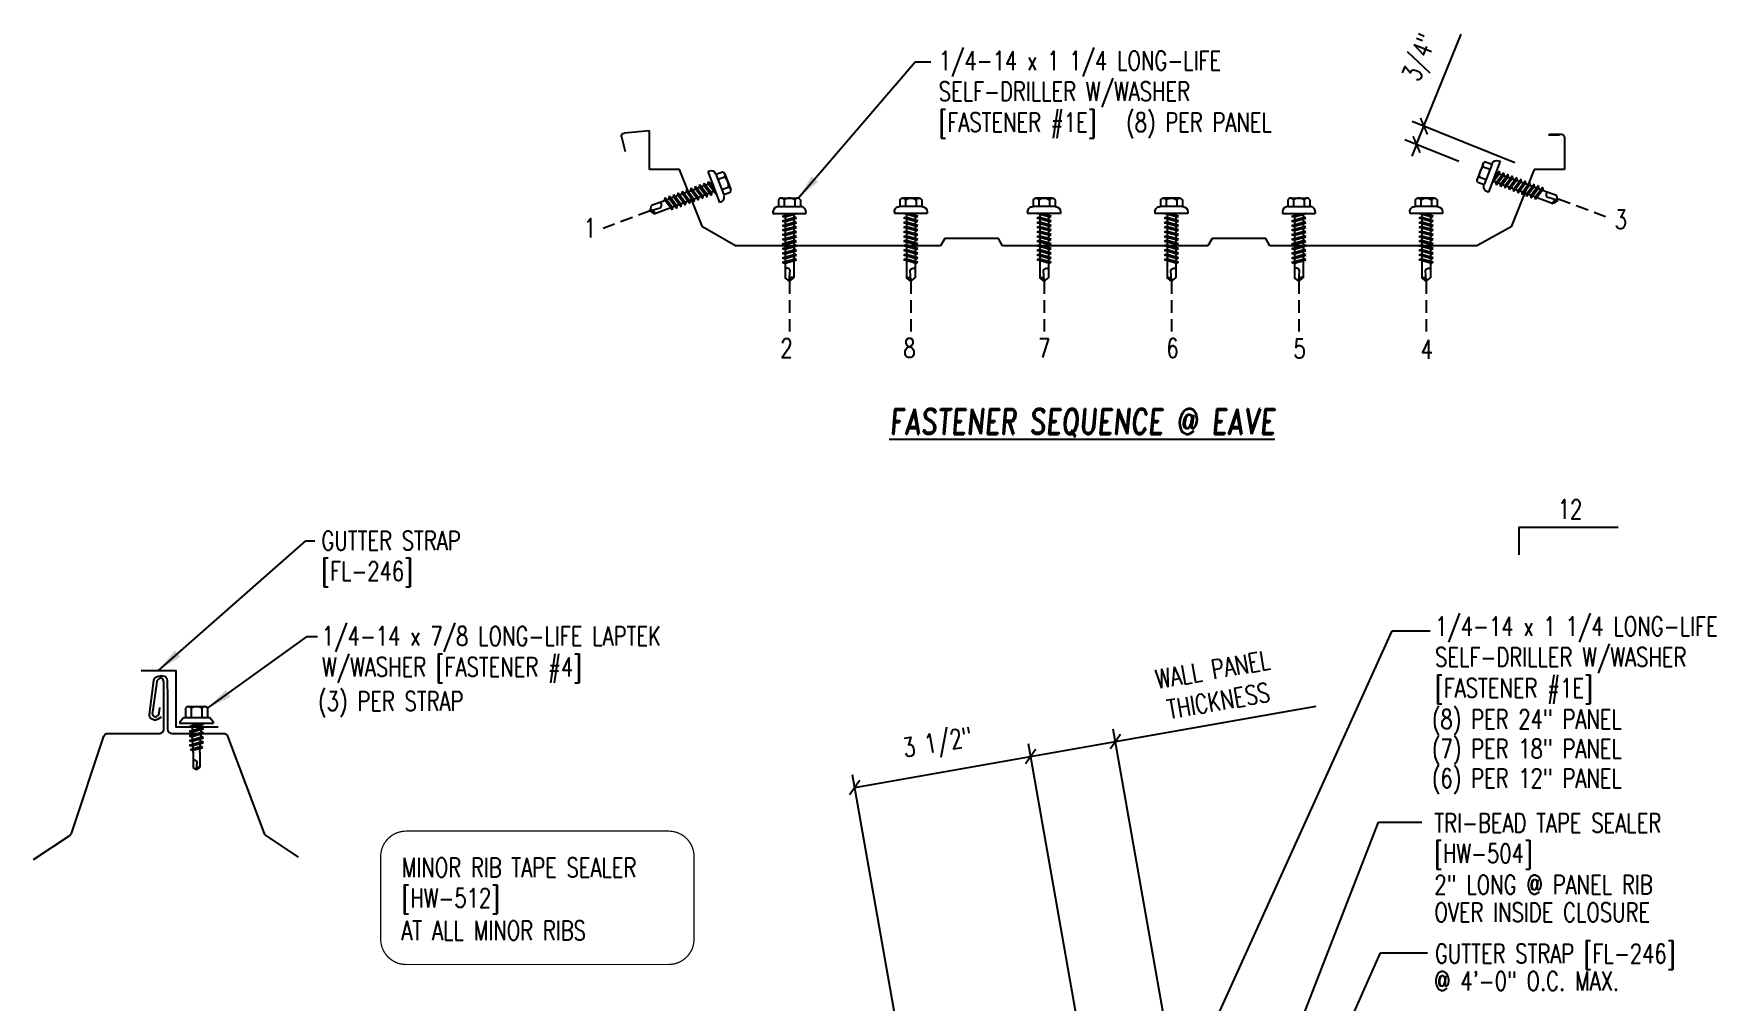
# Model space of a CAD drawing. Header units: inches. Extents: x 0.5 to 41.1, y 60.2 to 108.6.
# Drawn here: x 0.46 to 33.56, y 89.56 to 108.61 of the extents above; entities that cross this region are included whole.
import ezdxf
from ezdxf.enums import TextEntityAlignment as Align

# ---------------------------------------------------------------- set-up
doc = ezdxf.new("R2010")
doc.units = ezdxf.units.IN
doc.header["$MEASUREMENT"] = 0
doc.linetypes.add('HIDDEN', pattern=[0.375, 0.25, -0.125])
for name, color, linetype in [('ANNOBJ', 7, 'Continuous'), ('DIM', 7, 'Continuous'), ('FASTENER', 9, 'Continuous'), ('LABEL', 6, 'Continuous'), ('MARK', 1, 'Continuous'), ('PANEL', 11, 'Continuous'), ('PANEL-S', 11, 'Continuous'), ('TEXT', 2, 'Continuous'), ('TRIM', 6, 'Continuous')]:
    doc.layers.add(name, color=color, linetype=linetype)
doc.styles.add('ARCHITEXT', font='ROMANS.shx', dxfattribs={"width": 0.8, "height": 0.375})
doc.styles.add('ROMAND', font='romand', dxfattribs={"height": 0.075})
doc.styles.add('TEXT1', font='ROMANS.shx', dxfattribs={"width": 0.75, "height": 0.375})
doc.dimstyles.new('DETAIL', dxfattribs={"dimscale": 4, "dimtxt": 0.09375, "dimasz": 0.0625, "dimexe": 0.0625, "dimexo": 0.125, "dimgap": 0.0625, "dimtad": 1, "dimdec": 4, "dimzin": 3, "dimdsep": 46, "dimlunit": 4, "dimtxsty": 'TEXT1', "dimblk": 'ARCHTICK', "dimcen": 0.0625, "dimclrd": 7, "dimclre": 7, "dimclrt": 2, "dimadec": 0, "dimazin": 0, "dimtfac": 0.59375, "dimtdec": 4, "dimtmove": 0, "dimatfit": 3, "dimfxl": 0, "dimfrac": 2, "dimtolj": 1, "dimtzin": 3, "dimarcsym": 0})
doc.dimstyles.new('DETAIL$7', dxfattribs={"dimscale": 4, "dimtxt": 0.09375, "dimasz": 0.125, "dimexe": 0.0625, "dimexo": 0.125, "dimgap": 0.0625, "dimtad": 1, "dimdec": 4, "dimzin": 3, "dimdsep": 46, "dimlunit": 4, "dimtxsty": 'TEXT1', "dimblk": 'ARCHTICK', "dimcen": 0.0625, "dimclrd": 7, "dimclre": 7, "dimclrt": 2, "dimadec": 0, "dimazin": 0, "dimtfac": 0.59375, "dimtdec": 4, "dimtmove": 0, "dimatfit": 3, "dimfxl": 0, "dimfrac": 2, "dimtolj": 1, "dimtzin": 3, "dimarcsym": 0})

# ---------------------------------------------------------------- blocks, each defined once
blk = doc.blocks.new('_ArchTick')
at = {"color": 0, "linetype": 'ByBlock', "const_width": 0.15}
blk.add_lwpolyline([(-0.5, -0.5), (0.5, 0.5)], dxfattribs=at)
blk = doc.blocks.new('*D30')
at = {"layer": 'DEFPOINTS', "color": 0}
for p in [(21.7377486370727, 94.67710988268695), (23.51502222414758, 84.59769049982222), (21.84690039644752, 84.30355561448998)]:
    blk.add_point(p, dxfattribs=at)
at = {"layer": 'DIM', "color": 7, "lineweight": -2}
for p, q in [((21.7377486370727, 94.67710988268695), (25.34390547124313, 95.3129726292174)), ((20.06962680937264, 94.38297499735471), (21.7377486370727, 94.67710988268695)), ((23.42819813531411, 85.09009437632832), (21.69433659265597, 94.92331182094)), ((21.76007630761406, 84.79595949099608), (20.02621476495591, 94.62917693560776))]:
    blk.add_line(p, q, dxfattribs=at)
at = {"layer": 'DIM', "color": 7, "lineweight": -2, "xscale": 0.25, "yscale": 0.25, "zscale": 0.25}
for p, rotation in [((21.7377486370727, 94.67710988268695), 9.999999999999785), ((20.06962680937264, 94.38297499735471), 189.9999999999998)]:
    blk.add_blockref('_ArchTick', p, dxfattribs=dict(at, rotation=rotation))
at = {"layer": 'DIM', "color": 2, "insert": (23.70788069778453, 95.78606727946351), "char_height": 0.375, "attachment_point": 5, "rotation": 9.999999999999783, "style": 'TEXT1'}
blk.add_mtext('\\A1;{WALL PANEL}\\P{THICKNESS}', dxfattribs=at)
blk = doc.blocks.new('*D31')
at = {"layer": 'DEFPOINTS', "color": 0}
for p in [(20.06962680937257, 94.38297499735464), (21.84690039644752, 84.30355561449), (18.3866528776291, 83.69342061699277)]:
    blk.add_point(p, dxfattribs=at)
at = {"layer": 'DIM', "color": 7, "lineweight": -2}
for p, q in [((16.60937929055416, 93.77283999985741), (20.06962680937257, 94.38297499735464)), ((21.76007630761405, 84.7959594909961), (20.02621476495583, 94.62917693560769)), ((18.29982878879564, 84.18582449349887), (16.56596724613742, 94.01904193811046))]:
    blk.add_line(p, q, dxfattribs=at)
at = {"layer": 'DIM', "color": 7, "lineweight": -2, "xscale": 0.25, "yscale": 0.25, "zscale": 0.25}
for p, rotation in [((20.06962680937257, 94.38297499735464), 10.00000000000028), ((16.60937929055416, 93.77283999985741), 190.0000000000003)]:
    blk.add_blockref('_ArchTick', p, dxfattribs=dict(at, rotation=rotation))
at = {"layer": 'DIM', "color": 2, "insert": (18.24647724049893, 94.60548308057685), "char_height": 0.375, "attachment_point": 5, "rotation": 10.00000000000028, "style": 'TEXT1'}
blk.add_mtext('\\A1;3 1/2"', dxfattribs=at)
blk = doc.blocks.new('slopl1')
at = {"layer": 'MARK', "color": 6}
blk.add_lwpolyline([(0, 0), (0, 0.1367525903501203), (0.4871004271800828, 0.1367525903501203)], dxfattribs=at)
at = {"layer": 'MARK', "color": 2, "style": 'TEXT1', "width": 0.75}
blk.add_text('12', height=0.09375, dxfattribs=at).set_placement((0.1908952262828523, 0.1779031707440311))
blk.add_attdef('SLOPL1', text='', height=0.09375, dxfattribs=at).set_placement((-0.05491703184622815, 0.02434748881376726), align=Align.RIGHT)
blk = doc.blocks.new('LT-ZAC')
for p, q in [((-0.2191959937667924, 0.3561935695184122), (-0.2191959937667924, 0.1772811735923749)), ((-0.1643833852039229, 0.3879191489340759), (0.1598144261346697, 0.3879191489340759)), ((-0.1095707766408687, 0.3561935695184015), (-0.1095707766408687, 0.1772811735923749)), ((0.1050018175717646, 0.3561935695184015), (0.1050018175717646, 0.1772811735923749)), ((0.2146270346976102, 0.3561935695183518), (0.2146270346976102, 0.1772811735923749)), ((-0.3285543636883794, 0.08604391978430037), (-0.2571287231239872, 0.1772811735923714)), ((-0.3285543636883794, 0.08604391978430037), (-0.3285543636883794, 0.06259777671385258)), ((-0.3285543636883794, 0.06259777671385258), (0.3239854046192754, 0.06259777671385613)), ((-0.3285543636883794, 0.0606865747237304), (0.3239854046192754, 0.06068657472373751)), ((-0.2571287231239872, 0.1772811735923714), (0.252559764054805, 0.1772811735923785)), ((-0.2191959937667853, 0.1772811735923714), (0.2146270346976102, 0.1772811735923749)), ((-0.1414911682653788, -0.003861926995812226), (0.03680362117047409, 0.04704558609290466)), ((-0.1058257536172569, -0.02396127926961533), (0.1369222091961966, 0.04534918758859696)), ((-0.08856887460347806, 0.04704558609290466), (-0.08856887460347806, 0.01124867924121098)), ((0.08399991553429587, 0.04704558609291176), (0.08399991553429587, -0.03037571042893639)), ((0.3239854046191972, 0.08604391978430037), (0.252559764054805, 0.1772811735923785)), ((0.3239854046191972, 0.08604391978430037), (0.3239854046191972, 0.06259777671385258)), ((-0.1058257536172569, -0.02396127926961533), (-0.1414911682653788, -0.003861926995812226)), ((-0.1414911682653788, -0.09475891723067953), (0.1012567945480747, -0.02544845037246724)), ((-0.1058257536172569, -0.1148582695044826), (-0.1414911682653788, -0.09475891723067953)), ((-0.1414911682653788, -0.1856559074655468), (0.1012567945480747, -0.1163454406073345)), ((-0.1058257536172569, -0.2057552597393499), (-0.1414911682653788, -0.1856559074655468)), ((-0.1414911682653788, -0.2765528977004141), (0.1012567945480747, -0.2072424308422018)), ((-0.1058257536172569, -0.2966522499742172), (-0.1414911682653788, -0.2765528977004141)), ((-0.1414911682653788, -0.3674498879352814), (0.1012567945480747, -0.2981394210770691)), ((-0.1058257536172569, -0.1148582695044826), (0.1369222091961966, -0.04554780264627034)), ((-0.1058257536172569, -0.2057552597393499), (0.1369222091961966, -0.1364447928811376)), ((-0.1058257536172569, -0.2966522499742172), (0.1369222091961966, -0.2273417831160049)), ((-0.1058257536172569, -0.3875492402090845), (0.1369222091961966, -0.3182387733508723)), ((-0.08856887460347806, -0.01903401921314618), (-0.08856887460347806, -0.07964831099365632)), ((-0.08856887460347806, -0.1099310094480135), (-0.08856887460347806, -0.1705453012285236)), ((-0.0843605160959946, -0.2602407024181961), (-0.08856887460347806, -0.2008279996828808)), ((-0.07804967568324273, -0.3493357937196766), (-0.08225803419071909, -0.2899230909843542)), ((0.07660859457165614, -0.3051770836295322), (0.08099069026299688, -0.2433115965983479)), ((0.08317997068714433, -0.212403805160621), (0.08399991553429587, -0.2008279996828808)), ((0.08399991553429587, -0.06065840888330065), (0.08399991553429587, -0.1212727006638037)), ((0.08399991553429587, -0.1515553991181608), (0.08399991553429587, -0.2008279996828808)), ((0.1369222091961966, -0.04554780264627034), (0.1012567945480747, -0.02544845037246724)), ((0.1369222091961966, -0.1364447928811376), (0.1012567945480747, -0.1163454406073345)), ((0.1369222091961966, -0.2273417831160049), (0.1012567945480747, -0.2072424308422018)), ((0.1369222091961966, -0.3182387733508723), (0.1012567945480747, -0.2981394210770691)), ((-0.1058257536172569, -0.3875492402090845), (-0.1414911682653788, -0.3674498879352814)), ((-0.122579373288449, -0.4529470992233531), (0.08796281449638954, -0.3928321670130632)), ((-0.08691395864032714, -0.4730464514971562), (-0.122579373288449, -0.4529470992233531)), ((-0.08691395864032714, -0.4730464514971562), (0.1236282291445114, -0.4129315192868663)), ((-0.07173883527049796, -0.4384308850211571), (-0.07594719377796721, -0.3790181822858418)), ((-0.06699777583625988, -0.5053641451785413), (-0.06963635336521534, -0.4681132735873152)), ((-0.06699777583625988, -0.5053641451785413), (-0.06699777583625988, -0.8098158795230024)), ((0.06242881676707768, -0.5057178652506114), (0.06242881676707768, -0.8098158795230024)), ((0.06245380907509812, -0.5050113091346677), (0.0678479380320276, -0.4288581535361704)), ((0.07003721845617505, -0.3979503620984506), (0.07441931414750869, -0.3360848750672591)), ((0.1236282291445114, -0.4129315192868663), (0.08796281449638954, -0.3928321670130632)), ((-0.0022844795345911, -0.8553848112746127), (-0.06699777583625988, -0.8098158795230024)), ((-0.003683236237439047, -0.8436676999989263), (0.008412861211784417, -0.7036599715667453)), ((-0.0022844795345911, -0.8553848112746127), (0.06242881676707768, -0.8098158795230095))]:
    blk.add_line(p, q)
at = {"const_width": 0.02}
blk.add_lwpolyline([(-0.3381094045997166, 0.04704558609290466), (0.3335404455305344, 0.04704558609291176)], dxfattribs=at)
for centre, radius, start, end in [((-0.1643833852039229, 0.3247062065607498), 0.06321294237332678, 29.87541791658705, 150.1245820834162), ((-0.0022844795345911, 0.1910033928223687), 0.1969724448333914, 56.99742822392973, 123.0025717760438), ((0.1598144261346697, 0.3247062065607498), 0.06321294237332678, 29.87541791658385, 150.1245820834129), ((0.07242881676707569, -0.5057178652506114), 0.01, 175.9483557626219, 180), ((-0.03681347352100417, -0.7125695466444757), 0.04609557333874754, 11.14454555051887, 130.9060011362953), ((0.03850335109789782, -0.844573626077926), 0.04219631326387199, 55.45845230643774, 194.8453903687717)]:
    blk.add_arc(centre, radius, start, end)
blk = doc.blocks.new('LAY-LAB')
at = {"layer": 'LABEL', "color": 6, "style": 'ROMAND', "oblique": 5, "width": 0.75}
blk.add_attdef('LAY-LAB', (0.01702886095377032, 0.03621175060766779), '', height=0.1875, dxfattribs=at)
blk = doc.blocks.new('dsc-HW-504')
at = {"layer": 'TEXT', "style": 'TEXT1', "width": 0.75}
for s, p in [('TRI-BEAD TAPE SEALER', (0, 0)), ('[HW-504]', (0, -0.6000000000000001))]:
    blk.add_text(s, height=0.375, dxfattribs=at).set_placement(p)
at = {"layer": 'TEXT', "style": 'TEXT1', "flags": 1}
for tag, p in [('COLOR', (0, -1.2)), ('CALC', (0, -1.2)), ('OPT1', (0, -1.2)), ('OPT2', (0, -1.2)), ('OPT3', (0, -1.2)), ('GAGE', (0, -1.2)), ('SHPLN', (0, -1.2)), ('PART', (0, -1.2)), ('DESCRIPTION', (0, -1.2)), ('MULTIPLE', (0, -1.2)), ('SPARE1', (0, -1.8)), ('SPARE2', (0, -1.8)), ('SPARE3', (0, -1.8)), ('SPARE4', (0, -1.8)), ('SPARE5', (0, -1.8)), ('SPARE6', (0, -1.8)), ('SPARE7', (0, -1.8)), ('SPARE8', (0, -1.8)), ('SPARE9', (0, -1.8)), ('SPARE10', (0, -1.8))]:
    blk.add_attdef(tag, p, '', height=0.375, dxfattribs=at)
blk = doc.blocks.new('dsc-HW-512')
at = {"layer": 'TEXT', "style": 'TEXT1', "width": 0.75}
for s, p in [('MINOR RIB TAPE SEALER', (0, 0)), ('[HW-512]', (0, -0.6000000000000001))]:
    blk.add_text(s, height=0.375, dxfattribs=at).set_placement(p)
at = {"layer": 'TEXT', "style": 'TEXT1', "flags": 1}
for tag, p in [('COLOR', (0, -1.2)), ('CALC', (0, -1.2)), ('OPT1', (0, -1.2)), ('OPT2', (0, -1.2)), ('OPT3', (0, -1.2)), ('GAGE', (0, -1.2)), ('SHPLN', (0, -1.2)), ('PART', (0, -1.2)), ('DESCRIPTION', (0, -1.2)), ('MULTIPLE', (0, -1.2)), ('SPARE1', (0, -1.8)), ('SPARE2', (0, -1.8)), ('SPARE3', (0, -1.8)), ('SPARE4', (0, -1.8)), ('SPARE5', (0, -1.8)), ('SPARE6', (0, -1.8)), ('SPARE7', (0, -1.8)), ('SPARE8', (0, -1.8)), ('SPARE9', (0, -1.8)), ('SPARE10', (0, -1.8))]:
    blk.add_attdef(tag, p, '', height=0.375, dxfattribs=at)
blk = doc.blocks.new('FZ7')
at = {"layer": 'FASTENER'}
for p, q in [((-0.1609646679306422, 0.3365750513696995), (0.1609646679305001, 0.3365750513696995)), ((-0.3239869099777302, 0.07118593604934631), (-0.3239869099777302, 0.03687668227666308)), ((-0.3239869099777302, 0.03687668227666308), (0.3239869099777337, 0.03687668227667018)), ((-0.2239869099777287, 0.1711859360493477), (0.2153937419536298, 0.1711859360493477)), ((-0.2153937419537009, 0.3050714620366151), (-0.2153937419537009, 0.1711859360493477)), ((-0.1392066887307841, -0.01595464254284451), (0.04582591967606575, 0.03687668227666308)), ((-0.1065355939074024, 0.3050714620366008), (-0.1065355939074024, 0.1711859360493477)), ((-0.1035412740826622, -0.03605399481664762), (0.1392066887307912, 0.03325647204157178)), ((-0.08628439506888341, 0.03687668227666308), (-0.08628439506888341, -0.0008440363058213052)), ((-0.08628439506888341, 0.03687668227666308), (0.08628439506889052, 0.03687668227666308)), ((0.08628439506889052, 0.03687668227666308), (0.132782785244288, 0.03687668227666308)), ((0.08628439506889052, 0.01814586580454858), (0.08628439506889052, -0.04246842597596867)), ((0.106535593907406, 0.3050714620366008), (0.106535593907406, 0.1711859360493477)), ((0.1392066887307912, 0.03325647204156468), (0.132782785244288, 0.03687668227666308)), ((0.2153937419536298, 0.3050714620365582), (0.2153937419536298, 0.1711859360493477)), ((0.3239869099776627, 0.07118593604935342), (0.3239869099776627, 0.03687668227666308)), ((-0.1035412740826622, -0.03605399481664762), (-0.1392066887307841, -0.01595464254284451)), ((-0.1392066887307841, -0.1068516327777118), (0.1035412740826658, -0.03754116591949952)), ((-0.1035412740826622, -0.1269509850515149), (-0.1392066887307841, -0.1068516327777118)), ((-0.1392066887307841, -0.1977486230125791), (0.1035412740826658, -0.1284381561543668)), ((-0.1035412740826622, -0.2178479752863822), (-0.1392066887307841, -0.1977486230125791)), ((-0.1392066887307841, -0.2886456132474464), (0.1035412740826658, -0.2193351463892341)), ((-0.1035412740826622, -0.3087449655212495), (-0.1392066887307841, -0.2886456132474464)), ((-0.1392066887307841, -0.3795426034823137), (0.1035412740826658, -0.3102321366241014)), ((-0.1035412740826622, -0.1269509850515149), (0.1392066887307912, -0.05764051819330263)), ((-0.1035412740826622, -0.2178479752863822), (0.1392066887307912, -0.1485375084281699)), ((-0.1035412740826622, -0.3087449655212495), (0.1392066887307912, -0.2394344986630372)), ((-0.1035412740826622, -0.3996419557561168), (0.1392066887307912, -0.3303314888979045)), ((-0.08628439506888341, -0.03112673476017846), (-0.08628439506888341, -0.09174102654068861)), ((-0.08628439506888341, -0.1220237249950387), (-0.08628439506888341, -0.1826380167755559)), ((-0.08628439506888341, -0.212920715229906), (-0.08628439506888341, -0.2735350070104161)), ((-0.08628439506888341, -0.3038177054647804), (-0.08628439506888341, -0.3644319972452834)), ((0.08628439506889052, -0.07275112443033294), (0.08628439506889052, -0.133365416210836)), ((0.08628439506889052, -0.1636481146651931), (0.08628439506889052, -0.2242624064457033)), ((0.08628439506889052, -0.2545451049000533), (0.08628439506889052, -0.3151593966805635)), ((0.1392066887307912, -0.05764051819330263), (0.1035412740826693, -0.03754116591949952)), ((0.1392066887307912, -0.1485375084281699), (0.1035412740826693, -0.1284381561543668)), ((0.1392066887307912, -0.2394344986630372), (0.1035412740826693, -0.2193351463892341)), ((0.1392066887307912, -0.3303314888979045), (0.1035412740826693, -0.3102321366241014)), ((-0.1035412740826622, -0.3996419557561168), (-0.1392066887307841, -0.3795426034823137)), ((-0.1392066887307841, -0.470439593717181), (0.1035412740826658, -0.4011291268589687)), ((-0.1035412740826622, -0.4905389459909841), (-0.1392066887307841, -0.470439593717181)), ((-0.1392066887307841, -0.5613365839520483), (0.1035412740826658, -0.492026117093836)), ((-0.1035412740826622, -0.5814359362258514), (-0.1392066887307841, -0.5613365839520483)), ((-0.1392066887307841, -0.6522335741869156), (0.1035412740826658, -0.5829231073287033)), ((-0.1035412740826622, -0.6723329264607187), (-0.1392066887307841, -0.6522335741869156)), ((-0.1035412740826622, -0.4905389459909841), (0.1392066887307912, -0.4212284791327718)), ((-0.1035412740826622, -0.5814359362258514), (0.1392066887307912, -0.5121254693676391)), ((-0.1035412740826622, -0.6723329264607187), (0.1392066887307912, -0.6030224596025064)), ((-0.08628439506888341, -0.3947146956996406), (-0.08628439506888341, -0.4553289874801578)), ((-0.08628439506888341, -0.485611685934515), (-0.08628439506888341, -0.5462259777150251)), ((-0.08628439506888341, -0.5765086761693823), (-0.08628439506888341, -0.6371229679498924)), ((0.08628439506889052, -0.3454420951349206), (0.08628439506889052, -0.4060563869154308)), ((0.08628439506889052, -0.436339085369795), (0.08628439506889052, -0.4969533771503052)), ((0.08628439506889052, -0.5272360756046623), (0.08628439506889052, -0.5878503673851725)), ((0.08628439506889052, -0.6181330658395368), (0.08628439506889052, -0.6787473576200398)), ((0.1392066887307912, -0.4212284791327718), (0.1035412740826693, -0.4011291268589687)), ((0.1392066887307912, -0.5121254693676391), (0.1035412740826693, -0.492026117093836)), ((0.1392066887307912, -0.6030224596025064), (0.1035412740826693, -0.5829231073287033)), ((-0.1392066887307841, -0.7431305644217829), (0.1035412740826658, -0.6738200975635706)), ((-0.1035412740826622, -0.763229916695586), (-0.1392066887307841, -0.7431305644217829)), ((-0.1392066887307841, -0.8340275546566502), (0.1035412740826658, -0.7647170877984379)), ((-0.1035412740826622, -0.8541269069304533), (-0.1392066887307841, -0.8340275546566502)), ((-0.1392066887307841, -0.9249245448915246), (0.1035412740826658, -0.8556140780333052)), ((-0.1035412740826622, -0.9450238971653206), (-0.1392066887307841, -0.9249245448915175)), ((-0.1035412740826622, -0.763229916695586), (0.1392066887307912, -0.6939194498373737)), ((-0.1035412740826622, -0.8541269069304533), (0.1392066887307912, -0.784816440072241)), ((-0.1035412740826622, -0.9450238971653278), (0.1392066887307912, -0.8757134303071084)), ((-0.08628439506888341, -0.6674056664042425), (-0.08628439506888341, -0.7280199581847526)), ((-0.08628439506888341, -0.7583026566391169), (-0.08628439506888341, -0.818916948419627)), ((-0.08628439506888341, -0.8491996468739913), (-0.08628439506888341, -0.9098139386545014)), ((-0.08628439506888341, -0.9400966371088444), (-0.08628439506888341, -1.232132276977971)), ((0.08628439506889052, -0.7090300560744041), (0.08628439506889052, -0.7696443478549142)), ((0.08628439506889052, -0.7999270463092714), (0.08628439506889052, -0.8605413380897815)), ((0.08628439506889052, -0.8908240365441316), (0.08628439506889052, -1.232132276977978)), ((0.1392066887307912, -0.6939194498373737), (0.1035412740826693, -0.6738200975635706)), ((0.1392066887307912, -0.784816440072241), (0.1035412740826693, -0.7647170877984379)), ((0.1392066887307912, -0.8757134303071084), (0.1035412740826693, -0.8556140780333052)), ((3.552713678800501e-15, -1.292890852646792), (-0.08628439506888341, -1.232132276977971)), ((-0.001865008937127044, -1.277268037612544), (0.01426312099517091, -1.090591066369633)), ((3.552713678800501e-15, -1.292890852646792), (0.08628439506889052, -1.232132276977985))]:
    blk.add_line(p, q, dxfattribs=at)
for centre, radius, start, end in [((-0.1609646679306422, 0.2738044223143987), 0.06277062905529672, 29.87541791658705, 150.1245820834162), ((-3.552713678800501e-14, 0.1410371533071171), 0.195594190122193, 56.99742822392973, 123.0025717760438), ((0.1609646679305001, 0.2738044223143987), 0.06277062905529672, 29.87541791658385, 150.1245820834129), ((-0.2239869099777287, 0.07118593604934631), 0.1, 90.0000000000005, 180), ((0.2239869099776648, 0.07118593604935342), 0.1, 0, 90.00000000000081), ((-0.04603865864854839, -1.102470499806607), 0.06146076445166339, 11.14454555051887, 130.9060011362953), ((0.05438377417666018, -1.278475939051212), 0.05626175101849599, 55.45845230643774, 194.8453903687717)]:
    blk.add_arc(centre, radius, start, end, dxfattribs=at)
blk = doc.blocks.new('A$C236D3EBF')
at = {"layer": 'PANEL'}
for p, q in [((-7.331113241315858, 2.656482277753526), (-7.327384981879248, 1.816858718293702)), ((-6.938596651610784, 2.740271207571865), (-7.247803791317978, 2.740185637083265)), ((-7.199630110168499, 2.716254692632717), (-6.938727718603378, 2.716187340215285)), ((16.67058236884879, 1.816552214488794), (16.66853412599231, 2.831297815196976)), ((16.66853412599231, 2.831297815196976), (17.32681025036442, 2.773719358433183)), ((17.39845885997142, 2.671571409879469), (17.30361555267589, 2.288979270367861)), ((-7.327384981879248, 1.816858718293702), (-6.537610185160219, 1.816620096150551)), ((-6.537610185160219, 1.816620096150551), (-5.929451291330651, 0.3117236102314891)), ((15.27278094844738, 0.3129056688149703), (15.88034001574009, 1.816673984429372)), ((15.88034001574009, 1.816673984429372), (16.67058236884879, 1.816552214488794)), ((-5.929451291330651, 0.3117236102314891), (-5.035003375791206, -0.1833338492642511)), ((0.3945212838589498, -0.1833338492642511), (0.5027708247214662, 0.004160915737472237)), ((0.5027708247214662, 0.004160915737472237), (1.911275026471145, 0.00417341531990445)), ((1.911275026471145, 0.00417341531990445), (2.01952128385895, -0.1833338492642511)), ((7.405521283858954, -0.1833338492642511), (7.513770824721471, 0.004160915737472237)), ((7.513770824721471, 0.004160915737472237), (8.92227502647115, 0.00417341531990445)), ((8.92227502647115, 0.00417341531990445), (9.030521283858954, -0.1833338492642511)), ((14.41322831823882, -0.1833338492642511), (15.27278094844738, 0.3129056688149703)), ((-5.035003375791206, -0.1833338492642511), (0.3945212838589498, -0.1833338492642511)), ((2.01952128385895, -0.1833338492642511), (7.405521283858954, -0.1833338492642511)), ((9.030521283858954, -0.1833338492642511), (14.41322831823882, -0.1833338492642511))]:
    blk.add_line(p, q, dxfattribs=at)
for centre, radius, start, end in [((-7.247780729516165, 2.656852306941005), 0.08333333333333333, 90.01585612714977, 180.2544141649075), ((-6.938662180944572, 2.728229273892495), 0.01204211197556217, 269.6881734881606, 90.3434991564928), ((17.31970932748101, 2.692536772829556), 0.08149254758004833, 345.0920284787862, 85.00114378350084)]:
    blk.add_arc(centre, radius, start, end, dxfattribs=at)
blk = doc.blocks.new('FD-F1e')
at = {"layer": 'TEXT', "style": 'TEXT1', "width": 0.75}
for s, p in [('1/4-14 x 1 1/4 LONG-LIFE', (0.004667300146735442, -0.04080364303275985)), ('SELF-DRILLER W/WASHER', (0.004667300146735442, -0.1925893573184742)), ('[FASTENER #1E]', (0.004667300146735442, -0.3443750716041885))]:
    blk.add_text(s, height=0.09375, dxfattribs=at).set_placement(p)
blk.add_attdef('(QUANTITY)', (0.9262521632207878, -0.3443750716041885), '', height=0.09375, dxfattribs=at)
at = {"layer": 'TEXT', "style": 'TEXT1', "flags": 1}
for tag, p in [('Color', (0.02446656837393846, -0.5337126119753017)), ('Calc', (0.02446656837393846, -0.5337126119753017)), ('Opt1', (0.02446656837393846, -0.5337126119753017)), ('Opt2', (0.02446656837393846, -0.5337126119753017)), ('Opt3', (0.02446656837393846, -0.5337126119753017)), ('Description', (0.02446656837393846, -0.5337126119753017)), ('Multiple', (0.02446656837393846, -0.5337126119753017)), ('Part', (0.02446656837393846, -0.5337126119753017)), ('Spare1', (0.02446656837393846, -0.7212126119753017)), ('Spare2', (0.02446656837393846, -0.7212126119753017)), ('Spare3', (0.02446656837393846, -0.7212126119753017)), ('Spare4', (0.02446656837393846, -0.7212126119753017)), ('Spare5', (0.02446656837393846, -0.7212126119753017)), ('Spare6', (0.02446656837393846, -0.7212126119753017)), ('Spare7', (0.02446656837393846, -0.7212126119753017)), ('Spare8', (0.02446656837393846, -0.7212126119753017)), ('Spare9', (0.02446656837393846, -0.7212126119753017)), ('Spare10', (0.02446656837393846, -0.7212126119753017))]:
    blk.add_attdef(tag, p, '', height=0.09375, dxfattribs=at)

msp = doc.modelspace()

# ---------------------------------------------------------------- linework, layer by layer
at = {"color": 7}
for p, q in [((27.80709198699916, 106.784249428376), (28.53880745031369, 108.5927226575938)), ((29.59394173754061, 106.0618385730375), (27.57534255716805, 106.8780161696703)), ((27.66183794969194, 106.4252464400887), (27.80709198699916, 106.784249428376)), ((28.48997857140166, 106.0901774498963), (27.43008851986083, 106.519013181383)), ((27.66183794969194, 106.4252464400887), (27.56807120839763, 106.1934970102576))]:
    msp.add_line(p, q, dxfattribs=at)
at = {"layer": 'DIM', "color": 251, "linetype": 'HIDDEN'}
for p, q in [((30.44940582243744, 105.3570390678971), (31.37738031931484, 105.0090486315681)), ((12.58840437493878, 105.120026720732), (11.66042987806137, 104.7720362844029)), ((15.32583529943702, 103.7384432168551), (15.32583529943705, 102.7473660197452)), ((17.7138264451764, 103.7384432168551), (17.71382644517643, 102.7473660197452)), ((20.33562041205145, 103.7384432168551), (20.33562041205148, 102.7473660197452)), ((22.84051296835865, 103.7384432168551), (22.84051296835868, 102.7473660197452)), ((25.34540552466585, 103.7384432168551), (25.34540552466588, 102.7473660197452)), ((27.85029808097308, 103.7384432168551), (27.8502980809731, 102.7473660197452))]:
    msp.add_line(p, q, dxfattribs=at)
at = {"layer": 'DIM'}
msp.add_line((21.73774863707267, 94.67710988268689), (25.6881868012361, 95.37367871664931), dxfattribs=at)
at = {"layer": 'PANEL-S'}
for points in [[(0.4600628899624439, 92.35498190722834), (1.169445864300044, 92.82790389012004, 0.1667818979183281), (1.201949470200617, 92.87045924870654), (1.838729222782476, 94.78079850645207, -0.3228228060551087), (1.916995594871644, 94.83720971575568), (2.937968780985237, 94.83720971575568, 0.4142135623730951), (3.020468780985233, 94.91970971575569), (3.02046878098524, 95.84514872156979, 0.2941784716670262), (2.972087930998732, 95.92026285873689), (2.949163912093475, 95.9306756527786), (2.913784299325698, 95.90427610205992, 0.1989123673810678), (2.881480477701039, 95.85002232754064), (2.794617402550102, 95.25243980622301, 0.2684732220943696), (2.825287798859456, 95.17570231780732), (2.849330794937892, 95.15681059170001), (2.878691879925441, 95.16927372801436, 0.2620158514336254), (2.928098363211234, 95.23334801501699), (2.944708803984227, 95.34762107131965)], [(2.965037009347569, 95.15347560421586), (2.896014496496754, 95.10970383525645, -0.26442670896064), (2.814550850139987, 95.10577882533417), (2.780030573890123, 95.12326516679977, -0.3186223541322665), (2.735527510785431, 95.20771097071113), (2.824099491162883, 95.87536786424539, -0.1600275836662068), (2.84646153833102, 95.92174899791624, -0.2476827564458293), (2.995729521557436, 95.97098032843667, -0.414213562373095), (3.089179721520949, 95.87753012847315), (3.092854621914739, 95.52846912513829), (3.092854621914746, 94.91894467812367, 0.414213562373095), (3.175354621914749, 94.83644467812366), (4.198617905059351, 94.83644467812366, -0.3126334205272391), (4.275865062208794, 94.7829123620547), (4.994048607702155, 92.86775624073914, 0.157283818972146), (5.02553299866301, 92.82807977538732), (5.662026397002649, 92.4037508431609)]]:
    msp.add_lwpolyline(points, format="xyb", dxfattribs=at)
at = {"layer": 'TEXT', "const_width": 0.025}
msp.add_lwpolyline([(7.786187904865699, 92.91418760757838), (12.94999196095614, 92.91418760757838, -0.4142135623730945), (13.44999196095614, 92.41418760757838), (13.44999196095614, 90.78939408271322, -0.4142135623730955), (12.94999196095614, 90.28939408271322), (7.786187904865699, 90.28939408271322, -0.414213562373095), (7.286187904865699, 90.78939408271322), (7.286187904865699, 92.41418760757838, -0.414213562373095)], format="xyb", close=True, dxfattribs=at)
at = {"layer": 'TRIM'}
msp.add_lwpolyline([(2.572715508953188, 96.07715012790948), (3.257135347771154, 96.07715012790948), (3.257135347771154, 94.9686236104391), (4.089623247574352, 94.9686236104391)], dxfattribs=at)

# ---------------------------------------------------------------- block references
at = {"color": 7, "xscale": 0.2499999999999989, "yscale": 0.25, "zscale": 0.25}
for p, rotation in [((27.80709198699916, 106.784249428376), 247.9715482466652), ((27.66183794969194, 106.4252464400887), 67.9715482466652)]:
    msp.add_blockref('_ArchTick', p, dxfattribs=dict(at, rotation=rotation))
for name, p in [('dsc-HW-504', (28.01184994486394, 92.88729032773958)), ('dsc-HW-512', (7.69891259744071, 92.01053441036925, 4.5e-08))]:
    msp.add_blockref(name, p)
at = {"layer": 'FASTENER', "rotation": 290.5560452195828}
msp.add_blockref('FZ7', (13.79897580368408, 105.5739910065114), dxfattribs=at)
at = {"layer": 'FASTENER', "xscale": -1, "rotation": 69.4439547804174}
msp.add_blockref('FZ7', (29.22762092499518, 105.7773629475858), dxfattribs=at)
at = {"layer": 'FASTENER'}
for name, p in [('FZ7', (15.32583529943702, 105.0313340695019)), ('FZ7', (25.34540552466585, 105.0313340695019)), ('LT-ZAC', (3.666214070575137, 94.97543374923495))]:
    msp.add_blockref(name, p, dxfattribs=at)
at = {"layer": 'FASTENER', "xscale": -1}
for p in [(17.7138264451764, 105.0313340695019), (20.33562041205145, 105.0313340695019), (22.84051296835865, 105.0313340695019), (27.85029808097308, 105.0313340695019)]:
    msp.add_blockref('FZ7', p, dxfattribs=at)
at = {"layer": 'LABEL', "xscale": 2.666666666666679, "yscale": 2.666666666666679, "zscale": 2.66666666666668}
msp.add_blockref('LAY-LAB', (17.24808747526492, 100.6293193355926), dxfattribs=at).add_auto_attribs({'LAY-LAB': '%%UFASTENER SEQUENCE @ EAVE'})
at = {"layer": 'MARK', "xscale": 4, "yscale": 4, "zscale": 4}
msp.add_blockref('slopl1', (29.67645462597133, 98.34965421768536), dxfattribs=at)
at = {"layer": 'PANEL', "xscale": -0.75, "yscale": 0.75, "zscale": 0.75}
msp.add_blockref('A$C236D3EBF', (25.07342139802662, 104.5704543477951), dxfattribs=at)
at = {"layer": 'TEXT', "xscale": 4, "yscale": 4, "zscale": 4}
msp.add_blockref('FD-F1e', (28.00685943142557, 96.92056423865658), dxfattribs=at)

# ---------------------------------------------------------------- texts
at = {"color": 2, "insert": (27.77011053888407, 108.1211642041609), "char_height": 0.375, "attachment_point": 5, "rotation": 67.97154824666542, "style": 'TEXT1'}
msp.add_mtext('\\A1;3/4"', dxfattribs=at)
at = {"layer": 'TEXT', "style": 'TEXT1', "width": 0.75}
for s, p in [('1/4-14 x 1 1/4 LONG-LIFE', (18.26140192853839, 107.8890711567703)), ('SELF-DRILLER W/WASHER', (18.26140192853839, 107.2819282996274)), ('[FASTENER #1E]', (18.26140192853839, 106.6747854424846)), ('(8) PER PANEL', (21.9477413808346, 106.6747854424846)), ('GUTTER STRAP', (6.120064515462872, 98.44138352646442)), ('[FL-246]', (6.120064515462872, 97.84308261922703)), ('1/4-14 x 7/8 LONG-LIFE LAPTEK', (6.129687574369683, 96.56490107878372)), ('W/WASHER [FASTENER #4]', (6.129687574369683, 95.95775822164086)), ('(3) PER STRAP', (6.055866271292999, 95.2834052899418)), ('(8) PER 24" PANEL', (27.96282238003653, 94.92992252854938)), ('(7) PER 18" PANEL', (27.96282238003653, 94.34829526445193)), ('(6) PER 12" PANEL', (27.96282238003653, 93.76666800035449)), ('2" LONG @ PANEL RIB', (28.01184994486394, 91.67300461345386)), ('OVER INSIDE CLOSURE', (28.01184994486394, 91.128809843249)), ('AT ALL MINOR RIBS', (7.691764311497934, 90.77069587951311, 4.5e-08)), ('GUTTER STRAP [FL-246]', (28.02347353640468, 90.31645638815806)), ('@ 4\'-0" O.C. MAX.', (28.00457973881993, 89.77778728148027))]:
    msp.add_text(s, height=0.375, dxfattribs=at).set_placement(p)
at = {"layer": 'TEXT', "color": 2, "style": 'ARCHITEXT', "width": 0.75}
for s, p in [('1', (11.27985728322351, 104.5928430041275)), ('3', (31.55722187141521, 104.7621409637031)), ('2', (15.14906574944359, 102.2316296289183)), ('8', (17.56685010534816, 102.2316296289183)), ('7', (20.21794589626204, 102.2316296289183)), ('6', (22.73841921354992, 102.2316296289183)), ('5', (25.24147272608755, 102.2186066911788)), ('4', (27.74201830927257, 102.2055837534393))]:
    msp.add_text(s, height=0.375, dxfattribs=at).set_placement(p)

# ---------------------------------------------------------------- dimensions: what is measured, and where the dimension line sits
at = {"layer": 'DIM'}
dim = msp.add_linear_dim(base=(21.7377486370727, 94.67710988268695), p1=(21.84690039644752, 84.30355561449), p2=(23.51502222414757, 84.59769049982222), angle=9.999999999999783, text='{WALL PANEL}\\P{THICKNESS}', dimstyle='DETAIL', dxfattribs=at)
dim.commit()
dim.dimension.update_dxf_attribs({"geometry": '*D30', "text_midpoint": (23.83811683103472, 95.04746146470436), "dimtype": 128})
dim = msp.add_aligned_dim(p1=(18.3866528776291, 83.69342061699277), p2=(21.84690039644752, 84.30355561449), distance=10.23491067371776, dimstyle='DETAIL', dxfattribs=at)
dim.commit()
dim.dimension.update_dxf_attribs({"geometry": '*D31', "text_midpoint": (18.24647724049893, 94.60548308057685)})

# ---------------------------------------------------------------- leaders
at = {"layer": 'ANNOBJ'}
for points in [[(2.914925428362167, 96.07715012790948), (5.812300991665325, 98.62809261237683), (5.987626278655938, 98.62809261237683)], [(3.880841105272751, 95.3316273187533), (5.841521784023143, 96.74450739539535), (6.046067863371576, 96.74450739539535)]]:
    msp.add_leader(points, dimstyle='DETAIL$7', override={"dimgap": 0.0625, "dimtad": 0}, dxfattribs=at)
at = {"layer": 'DIM'}
msp.add_leader([(15.50095364302144, 105.3662926031865), (17.8018050324068, 108.0496345348055), (18.1087256377912, 108.0496345348055)], dimstyle='DETAIL$7', dxfattribs=at)
at = {"layer": 'TEXT', "color": 7}
for points in [[(22.34270407732885, 86.17464874853196), (27.18307691894177, 96.85399597460403), (27.92711004163993, 96.85399597460403)], [(23.4564116082306, 84.20207129358266), (26.9145562155241, 93.08800374284566), (27.76354521532545, 93.08800374284566)], [(24.41750213886516, 84.80726719140543), (26.94991503384924, 90.51668262665626), (27.87637845774168, 90.51668262665626)]]:
    msp.add_leader(points, dimstyle='DETAIL$7', dxfattribs=at)

doc.saveas('drawing.dxf')
